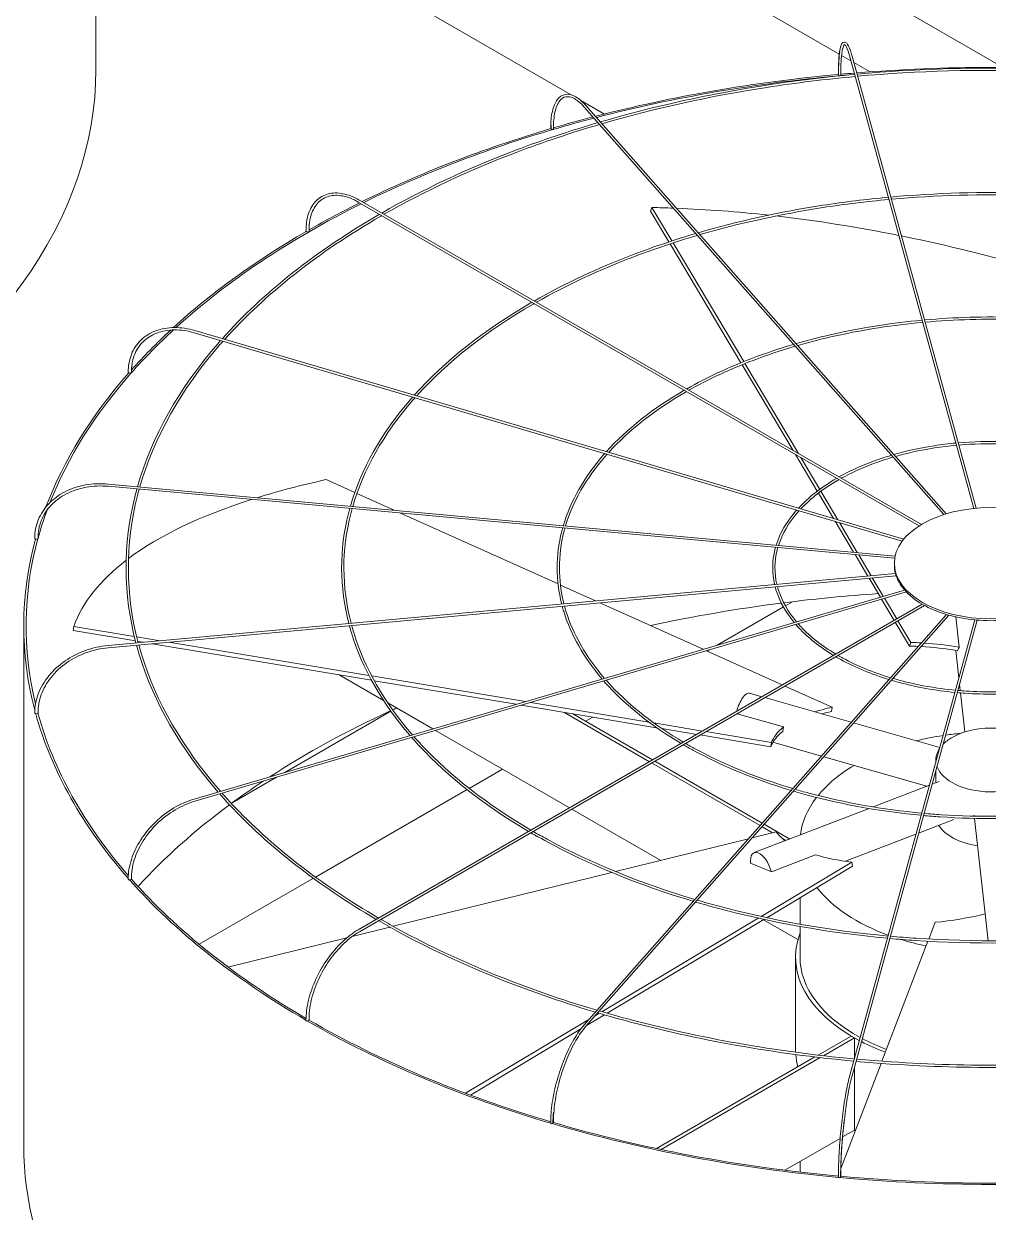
# Model space of a CAD drawing. Header units: millimetres. Extents: x -312439 to 477422, y -331570 to 212570.
# Drawn here: x 397729.6 to 397991.1, y 91738.1 to 92060.2 of the extents above; entities that cross this region are included whole.
import ezdxf

# ---------------------------------------------------------------- set-up
doc = ezdxf.new("R2010")
doc.units = ezdxf.units.MM

msp = doc.modelspace()

# ---------------------------------------------------------------- linework, layer by layer
at = {"color": 0, "linetype": 'Continuous', "lineweight": 0, "extrusion": (8.40036e-17, 0.816497, 0.57735)}
for p, q in [((397995.108, 92048.392), (397749.172, 92190.383)), ((397749.192, 92047.77), (397749.192, 92188.51)), ((397749.192, 92168.368), (397950.705, 92052.025)), ((397878.003, 92040.993), (397749.192, 92115.362)), ((397951.326, 92051.666), (397953.878, 92050.193)), ((397953.568, 92051.323), (397987.162, 91928.868)), ((397987.78, 91928.927), (397954.159, 92051.485)), ((397954.633, 92049.757), (397959.04, 92047.213)), ((397887.033, 92035.779), (397880.611, 92039.487)), ((397979.06, 91927.203), (397881.561, 92037.681)), ((397882.02, 92038.086), (397979.701, 91927.402)), ((397972.36, 91924.125), (397820.328, 92011.901)), ((397972.951, 91924.491), (397820.634, 92012.431)), ((397899.56, 92009.458), (397899.93, 92010.425)), ((397904.523, 92001.117), (397899.56, 92009.458)), ((397899.93, 92010.425), (397905.314, 92001.377)), ((397924.023, 91968.343), (397904.843, 92000.578)), ((397905.635, 92000.837), (397924.786, 91968.651)), ((397967.781, 91920.014), (397775.85, 91976.475)), ((397968.19, 91920.532), (397776.023, 91977.063)), ((397938.165, 91944.574), (397924.34, 91967.811)), ((397925.103, 91968.118), (397939.606, 91943.743)), ((397944.731, 91933.539), (397938.806, 91943.497)), ((397940.247, 91942.665), (397945.386, 91934.028)), ((397965.731, 91915.353), (397752.491, 91934.852)), ((397752.546, 91935.462), (397965.845, 91915.957)), ((397819.371, 91933.177), (397811.613, 91936.669)), ((397830.039, 91928.376), (397819.931, 91932.925)), ((397949.135, 91926.138), (397945.046, 91933.01)), ((397945.701, 91933.499), (397950.281, 91925.8)), ((397874.468, 91908.38), (397831.754, 91927.604)), ((397954.579, 91916.988), (397949.596, 91925.364)), ((397950.742, 91925.026), (397955.579, 91916.896)), ((397958.416, 91910.539), (397954.966, 91916.337)), ((397955.966, 91916.246), (397959.313, 91910.621)), ((397965.629, 91913.519), (397965.629, 91914.019)), ((397965.932, 91911.227), (397752.491, 91891.709)), ((397966.113, 91910.628), (397752.546, 91891.099)), ((397961.832, 91904.797), (397958.763, 91909.956)), ((397959.66, 91910.038), (397962.637, 91905.034)), ((397968.42, 91906.735), (397775.85, 91850.086)), ((397776.023, 91849.498), (397968.879, 91906.232)), ((397884.656, 91903.795), (397875.119, 91908.087)), ((397820.328, 91814.66), (397973.181, 91902.911)), ((397820.634, 91814.13), (397973.801, 91902.561)), ((397913.814, 91890.671), (397885.791, 91903.283)), ((397936.082, 91902.462), (397938.011, 91903.575)), ((397965.57, 91898.516), (397962.156, 91904.254)), ((397962.961, 91904.491), (397966.274, 91898.922)), ((397881.561, 91788.88), (397979.737, 91900.125)), ((397980.388, 91899.937), (397882.02, 91788.475)), ((397917.579, 91891.779), (397935.552, 91902.156)), ((397983.237, 91891.243), (397982.325, 91899.452)), ((397729.638, 91756.268), (397729.638, 91897.008)), ((397743.043, 91895.75), (397743.207, 91896.895)), ((397743.207, 91896.895), (397759.594, 91894.167)), ((397953.568, 91775.238), (397987.422, 91898.644)), ((397988.042, 91898.588), (397954.159, 91775.076)), ((397969.714, 91891.551), (397965.883, 91897.99)), ((397966.587, 91898.396), (397970.084, 91892.518)), ((397759.898, 91892.944), (397743.043, 91895.75)), ((397760.251, 91894.058), (397766.606, 91893)), ((397762.06, 91892.584), (397760.559, 91892.834)), ((397768.99, 91892.603), (397823.194, 91883.578)), ((397823.876, 91882.292), (397764.444, 91892.187)), ((397935.262, 91881.018), (397914.672, 91890.285)), ((397914.852, 91890.204), (397915.324, 91890.477)), ((397969.714, 91891.551), (397970.084, 91892.518)), ((397982.294, 91890.372), (397983.118, 91882.955)), ((397827.14, 91876.83), (397815.166, 91883.742)), ((397823.95, 91883.453), (397865.666, 91876.507)), ((397863.12, 91875.759), (397824.644, 91882.164)), ((397948.735, 91874.955), (397935.951, 91880.708)), ((397983.302, 91881.307), (397983.506, 91879.467)), ((397926.384, 91878.78), (397929.73, 91877.824)), ((397930.549, 91877.59), (397953.949, 91870.905)), ((397983.575, 91878.847), (397984.75, 91868.28)), ((397800.393, 91857.306), (397829.14, 91873.903)), ((397840.513, 91869.108), (397828.331, 91876.142)), ((397829.673, 91874.211), (397830.24, 91874.538)), ((397901.2, 91869.419), (397864.506, 91875.528)), ((397867.051, 91876.277), (397899.081, 91870.944)), ((397876.022, 91873.611), (397899.227, 91860.213)), ((397922.98, 91873.22), (397935.603, 91869.614)), ((397948.57, 91873.809), (397948.735, 91874.955)), ((397900.093, 91860.713), (397878.456, 91873.205)), ((397881.932, 91871.198), (397883.852, 91872.307)), ((397900.424, 91870.721), (397913.621, 91868.523)), ((397954.601, 91870.718), (397977.933, 91864.053)), ((397877.574, 91847.711), (397841.246, 91868.685)), ((397912.045, 91867.613), (397902.623, 91869.182)), ((397932.156, 91864.265), (397912.995, 91867.455)), ((397914.572, 91868.365), (397932.32, 91865.41)), ((397932.156, 91864.265), (397932.32, 91865.41)), ((397932.721, 91865.472), (397945.845, 91861.722)), ((397929.812, 91843.555), (397900.706, 91860.36)), ((397946.498, 91861.536), (397974.452, 91853.55)), ((397976.888, 91860.672), (397976.888, 91860.243)), ((397850.376, 91852.98), (397859.413, 91858.197)), ((397899.839, 91859.859), (397929.227, 91842.892)), ((397976.888, 91857.927), (397976.888, 91854.486)), ((397786.148, 91849.081), (397798.138, 91856.004)), ((397975.832, 91854.081), (397977.777, 91854.829)), ((397808.712, 91828.925), (397849.805, 91852.65)), ((397959.894, 91847.95), (397975.122, 91853.807)), ((397927.67, 91835.555), (397958.767, 91847.516)), ((397902.288, 91833.443), (397878.186, 91847.358)), ((397972.2, 91840.838), (397981.746, 91844.51)), ((397987.289, 91845.447), (397987.262, 91845.689)), ((397990.237, 91818.933), (397987.357, 91844.833)), ((397933.577, 91841.15), (397927.098, 91839.554)), ((397929.769, 91842.58), (397932.644, 91840.92)), ((397937.272, 91839.248), (397930.353, 91843.242)), ((397926.054, 91839.297), (397890.037, 91830.425)), ((397935.279, 91839.399), (397936.232, 91838.848)), ((397952.373, 91833.212), (397971.49, 91840.565)), ((397932.297, 91830.392), (397944.229, 91834.982)), ((397926.6, 91832.662), (397932.297, 91830.392)), ((397929.508, 91818.255), (397954.099, 91832.975)), ((397954.305, 91831.843), (397931.048, 91817.922)), ((397954.305, 91831.843), (397954.099, 91832.975)), ((397777.159, 91810.708), (397808.132, 91828.59)), ((397889.033, 91830.177), (397829.764, 91815.578)), ((397940.063, 91816.161), (397940.063, 91823.318)), ((397990.237, 91818.933), (397991.045, 91811.667)), ((397828.891, 91815.363), (397818.698, 91812.853)), ((397886.365, 91792.431), (397928.742, 91817.796)), ((397930.277, 91817.461), (397887.779, 91792.022)), ((397939.478, 91811.971), (397930.126, 91817.37)), ((397940.063, 91807.229), (397940.063, 91815.539)), ((397976.706, 91816.669), (397974.967, 91812.131)), ((397817.252, 91812.496), (397784.991, 91804.55)), ((397974.737, 91811.53), (397962.282, 91779.022)), ((397938.839, 91782.226), (397938.839, 91807.229)), ((397849.422, 91770.317), (397882.822, 91790.31)), ((397887.059, 91791.592), (397882.207, 91788.687)), ((397884.554, 91791.346), (397885.649, 91792.002)), ((397880.633, 91787.745), (397850.714, 91769.836)), ((397953.939, 91785.834), (397944.997, 91780.671)), ((397946.439, 91780.504), (397954.805, 91785.334)), ((397954.805, 91785.334), (397953.939, 91785.834)), ((397954.805, 91785.334), (397954.805, 91779.745)), ((397944.111, 91780.16), (397901.125, 91755.342)), ((397902.392, 91755.073), (397945.549, 91779.99)), ((397962.053, 91778.424), (397951.131, 91749.917)), ((397954.805, 91777.43), (397954.805, 91760.33)), ((397950.936, 91758.097), (397935.966, 91749.454)), ((397954.805, 91760.33), (397951.601, 91758.481)), ((397940.063, 91750.833), (397940.063, 91751.82)), ((397950.453, 91748.148), (397950.35, 91747.879))]:
    msp.add_line(p, q, dxfattribs=at)
at = {"color": 0, "linetype": 'Continuous', "lineweight": 0}
for centre, major_axis, ratio, start_param, end_param in [((397486.967, 92047.77), (262.225, 0), 0.5773503, 5.4977871, 6.2831853), ((397991.863, 91897.008), (-262.225, 0), 0.5773503, 4.5737285, 4.8518651), ((397991.863, 91897.008), (-262.225, 0), 0.5773503, 4.8709744, 5.1337903), ((397991.863, 91897.008), (-261.613, 0), 0.5773503, 4.8702538, 5.1336735), ((397950.758, 92046.515), (0.306, 0), 0.5773503, 3.1415927, 3.7072911), ((397950.806, 92046.34), (0.306, 0.001), 0.5647458, 3.2969897, 4.867786), ((397950.806, 92046.34), (0.306, 0.001), 0.5647458, 4.867786, 6.2831853), ((397991.863, 91897.008), (-261.613, 0), 0.5773503, 4.8601846, 4.8693633), ((397991.863, 91897.008), (-262.225, 0), 0.5773503, 4.8542575, 4.8684283), ((397991.863, 91897.008), (-261.613, 0), 0.5773503, 5.1364588, 5.1836819), ((397991.863, 91897.008), (-262.225, 0), 0.5773503, 5.1365691, 5.1818933), ((397991.863, 91897.008), (-262.225, 0), 0.5773503, 5.1849758, 5.420347), ((397991.863, 91897.008), (-261.613, 0), 0.5773503, 5.183912, 5.4201653), ((397872.777, 92031.886), (0.306, 0), 0.5773503, 3.1415927, 4.134446), ((397872.916, 92031.729), (0.306, 0.003), 0.5659728, 3.6079382, 5.1787345), ((397872.916, 92031.729), (0.306, 0.003), 0.5659728, 5.1787345, 6.2831853), ((397991.863, 91897.008), (-261.613, 0), 0.5773503, 5.4234857, 5.718128), ((397991.863, 91897.008), (-262.225, 0), 0.5773503, 5.4236595, 5.4949761), ((397992.234, 91855.291), (-236.033, 90.421), 0.5343599, 5.2814302, 5.3074736), ((397992.234, 91855.291), (-236.033, 90.421), 0.5343599, 5.1688261, 5.2776752), ((397992.234, 91855.291), (-236.033, 90.421), 0.5343599, 5.0198116, 5.1604272), ((397991.863, 91897.008), (-262.225, 0), 0.5773503, 5.4989549, 5.7196003), ((397806.442, 92004.061), (0.306, 0), 0.5773503, 3.1415927, 4.450555), ((397806.659, 92003.936), (0.306, 0.004), 0.5683066, 3.9193388, 5.4901351), ((397806.659, 92003.936), (0.306, 0.004), 0.5683066, 5.4901351, 6.2831853), ((397992.234, 91855.291), (-236.033, 90.421), 0.5343599, 4.8289255, 5.0170065), ((397991.863, 91897.008), (-261.613, 0), 0.5773503, 5.7230202, 5.8115447), ((397991.863, 91897.008), (-262.225, 0), 0.5773503, 5.7247725, 5.8068149), ((397991.863, 91897.008), (-262.225, 0), 0.5773503, 5.8129334, 6.0685314), ((397991.863, 91897.008), (-261.613, 0), 0.5773503, 5.8119417, 6.0598961), ((397758.247, 91965.762), (0.306, 0), 0.5773503, 3.1415927, 4.7647143), ((397758.52, 91965.682), (0.306, 0.005), 0.5715189, 4.2314546, 5.8022509), ((397758.52, 91965.682), (0.306, 0.005), 0.5715189, 5.8022509, 6.2831853), ((397992.028, 91855.47), (-250.189, 35.961), 0.3284711, 5.5638228, 5.6785471), ((397992.028, 91855.47), (-250.189, 35.961), 0.3284711, 5.6885713, 5.965771), ((397991.863, 91897.008), (-261.613, 0), 0.5773503, 6.0736106, 6.1250005), ((397991.863, 91897.008), (-262.225, 0), 0.5773503, 6.126925, 6.4343205), ((397991.863, 91897.008), (-261.613, 0), 0.5773503, 6.1262297, 6.4235661), ((397732.91, 91920.74), (0.306, 0), 0.5773503, 3.1415927, 5.0788735), ((397733.212, 91920.712), (0.306, 0.006), 0.5752952, 4.5444916, 6.1152879), ((397733.212, 91920.712), (0.306, 0.006), 0.5752952, 6.1152879, 6.2831853), ((397992.028, 91855.47), (-250.189, 35.961), 0.3284711, 5.9728515, 6.2156373), ((397991.755, 91913.519), (-26.126, 0), 0.5773503, 0, 0.1535113), ((397991.755, 91913.519), (-26.126, 0), 0.5773503, 0.160648, 0.4676706), ((397991.863, 91755.768), (-261.613, 0), 0.5773503, 4.8296672, 4.9289778), ((397991.755, 91913.519), (-26.126, 0), 0.5773503, 0.4748072, 0.7818298), ((397991.863, 91755.768), (-261.613, 0), 0.5773503, 4.9315023, 5.0730373), ((397991.755, 91913.519), (-26.126, 0), 0.5773503, 0.7889665, 1.0959891), ((397991.755, 91913.519), (-26.126, 0), 0.5773503, 1.1031258, 1.4101484), ((397991.755, 91913.519), (-26.126, 0), 0.5773503, 1.417285, 1.7243076), ((397991.863, 91854.325), (-56.639, 21.698), 0.5343599, 5.2632147, 5.3074736), ((397992.234, 91855.291), (56.639, -21.698), 0.5343599, 2.113134, 2.1658809), ((397991.863, 91854.325), (-56.639, 21.698), 0.5343599, 5.0728277, 5.2488944), ((397992.234, 91855.291), (56.639, -21.698), 0.5343599, 1.92896, 2.0989228), ((397924.865, 91873.465), (1.518, 5.315), 0.3621096, 0, 1.5955332), ((397732.91, 91873.401), (0.306, 0), 0.5773503, 3.1415927, 5.3930328), ((397991.863, 91897.008), (-262.225, 0), 0.5773503, 0.15775, 0.4689102), ((397733.212, 91873.428), (0.306, 0.006), 0.5792658, 4.8585762, 6.2831853), ((397991.863, 91897.008), (-261.613, 0), 0.5773503, 0.1573017, 0.4645126), ((397991.863, 91755.768), (-261.613, 0), 0.5773503, 5.3840325, 5.5566031), ((397991.863, 91755.768), (-261.613, 0), 0.5773503, 5.3759613, 5.381266), ((397992.028, 91855.47), (-60.036, 8.629), 0.3284711, 5.5638228, 5.6832782), ((397991.863, 91854.325), (-60.036, 8.629), 0.3284711, 5.5638228, 5.6281345), ((397991.863, 91854.325), (-60.036, 8.629), 0.3284711, 5.9809914, 6.2156373), ((397992.028, 91855.47), (-60.036, 8.629), 0.3284711, 5.9787164, 6.2156373), ((397991.863, 91838.36), (-51.8, 0), 0.5773503, 4.9668384, 5.1151413), ((397991.863, 91860.672), (-14.976, 0), 0.5773503, 5.4977871, 5.7722245), ((397991.863, 91838.36), (-51.8, 0), 0.5773503, 4.8725497, 4.9536635), ((397991.863, 91860.672), (-14.976, 0), 0.5773503, 3.6916997, 5.4977871), ((397991.863, 91860.672), (-14.976, 0), 0.5773503, 5.9253681, 6.3268432), ((397991.863, 91838.36), (-51.8, 0), 0.5773503, 5.5125312, 5.8454489), ((397991.863, 91860.672), (-14.976, 0), 0.5773503, 0.1968015, 2.9056449), ((397991.863, 91755.768), (-261.613, 0), 0.5773503, 5.5668053, 5.6187776), ((397991.863, 91755.768), (-261.613, 0), 0.5773503, 5.6218563, 5.7966666), ((397991.863, 91838.36), (-51.8, 0), 0.5773503, 5.864801, 6.2160224), ((397991.658, 91855.456), (-59.674, -10.853), 0.3443205, 0.1772511, 0.3142745), ((397991.863, 91845.765), (-14.976, 0), 0.5773503, 0.3310244, 1.3226651), ((397929.654, 91830.396), (-1.984, 5.159), 0.4527097, 4.5393785, 7.2340672), ((397991.658, 91855.456), (-59.674, -10.853), 0.3443205, 0.5921448, 0.8290657), ((397758.247, 91828.378), (0.306, 0), 0.5773503, 3.1415927, 5.7071921), ((397991.863, 91897.008), (-262.225, 0), 0.5773503, 0.4717795, 0.7837457), ((397758.52, 91828.458), (0.306, 0.005), 0.5830421, 5.1737369, 6.2831853), ((397991.863, 91897.008), (-261.613, 0), 0.5773503, 0.4715588, 0.781436), ((397991.863, 91838.36), (-51.8, 0), 0.5773503, 0.4237953, 1.0021877), ((397991.493, 91855.264), (-56.425, -22.248), 0.5660586, 1.0925617, 1.3294826), ((397991.863, 91807.229), (-53.025, 0), 0.5773503, 6.0678252, 7.1147249), ((397991.863, 91838.36), (-51.8, 0), 0.5773503, 1.0153625, 1.0203014), ((397991.863, 91838.36), (-51.8, 0), 0.5773503, 1.0757224, 1.2236785), ((397991.863, 91807.229), (51.8, 0), 0.5773503, 3.1415927, 3.9574848), ((397806.442, 91790.08), (0.306, 0), 0.5773503, 3.1415927, 6.0213513), ((397991.863, 91897.008), (-262.225, 0), 0.5773503, 0.7858257, 1.0981183), ((397806.659, 91790.205), (0.306, 0.004), 0.5862544, 5.4898935, 6.2831853), ((397991.863, 91897.008), (-261.613, 0), 0.5773503, 0.7858227, 1.096892), ((397991.863, 91807.229), (-53.025, 0), 0.5773503, 0.8456372, 1.0001122), ((397991.863, 91807.229), (51.8, 0), 0.5773503, 3.9720631, 4.1329788), ((397991.863, 91782.226), (53.025, 0), 0.5773503, 3.1415927, 3.1671433), ((397991.863, 91782.226), (53.025, 0), 0.5773503, 3.1875095, 3.2970925), ((397872.777, 91762.254), (-0.306, 0), 0.5773503, 0, 3.1415927), ((397991.863, 91897.008), (-262.225, 0), 0.5773503, 1.0998851, 1.4125333), ((397872.916, 91762.412), (-0.306, -0.003), 0.5885883, 2.6652649, 3.1415927), ((397991.863, 91897.008), (-261.613, 0), 0.5773503, 1.1000981, 1.4118355), ((397991.863, 91782.226), (53.025, 0), 0.5773503, 3.9385413, 3.9453811), ((397991.863, 91756.268), (262.225, 0), 0.5773503, 3.1415927, 5.4977871), ((397991.863, 91750.833), (51.8, 0), 0.5773503, 3.1415927, 3.2048035), ((397950.758, 91747.626), (-0.306, 0), 0.5773503, 0, 3.1415927), ((397950.806, 91747.8), (-0.306, -0.001), 0.5898153, 2.9827557, 3.1415927), ((397991.863, 91897.008), (-261.613, 0), 0.5773503, 1.41439, 1.726367), ((397991.863, 91897.008), (-262.225, 0), 0.5773503, 1.4139544, 1.727034)]:
    msp.add_ellipse(centre, major_axis=major_axis, ratio=ratio, start_param=start_param, end_param=end_param, dxfattribs=at)
msp.add_ellipse((397991.755, 91914.019), major_axis=(26.126, 0), ratio=0.5773503, dxfattribs=at)
for points, knots in [([(397950.452, 92046.515), (397950.452, 92048.219), (397950.503, 92049.735), (397950.706, 92052.254), (397950.856, 92053.253), (397951.257, 92054.675), (397951.483, 92055.19), (397952.268, 92055.306), (397952.516, 92055.158), (397953.068, 92054.573), (397953.375, 92053.918), (397953.855, 92052.537), (397954.007, 92052.039), (397954.159, 92051.485)], [4.712389, 4.712389, 4.712389, 4.712389, 5.0265482, 5.0265482, 5.3407075, 5.3407075, 5.6548668, 5.6548668, 5.8236028, 5.8236028, 6.1377621, 6.1377621, 6.2831853, 6.2831853, 6.2831853, 6.2831853]), ([(397953.568, 92051.323), (397953.25, 92052.483), (397952.931, 92053.375), (397952.375, 92054.455), (397952.126, 92054.605), (397952.099, 92054.605), (397951.894, 92054.457), (397951.542, 92053.292), (397951.398, 92052.442), (397951.187, 92050.198), (397951.125, 92048.768), (397951.112, 92046.88), (397951.111, 92046.613), (397951.112, 92046.341)], [0, 0, 0, 0, 0.3152669, 0.3152669, 0.6094726, 0.6094726, 0.9267406, 0.9267406, 1.2208373, 1.2208373, 1.5356304, 1.5356304, 1.5863402, 1.5863402, 1.5863402, 1.5863402]), ([(397950.834, 92052.651), (397950.825, 92052.59), (397950.816, 92052.528), (397950.664, 92051.441), (397950.569, 92050.138), (397950.506, 92047.901), (397950.497, 92047.14), (397950.5, 92046.34)], [1.10131175, 1.10131175, 1.10131175, 1.10131175, 1.12076762, 1.12076762, 1.43803566, 1.43803566, 1.5863026, 1.5863026, 1.5863026, 1.5863026]), ([(398028.012, 92046.605), (398020.518, 92047.283), (398012.966, 92047.75), (397988.738, 92048.566), (397971.98, 92048.096), (397955.498, 92046.605)], [5.342386, 5.342386, 5.342386, 5.342386, 5.43953692, 5.43953692, 5.65318828, 5.65318828, 5.65318828, 5.65318828]), ([(398027.848, 92046.005), (398020.33, 92046.683), (398012.754, 92047.148), (397988.635, 92047.948), (397972.013, 92047.479), (397955.663, 92046.005)], [5.34285963, 5.34285963, 5.34285963, 5.34285963, 5.44045758, 5.44045758, 5.65271466, 5.65271466, 5.65271466, 5.65271466]), ([(397954.878, 92046.548), (397946.872, 92045.811), (397938.931, 92044.834), (397915.504, 92041.208), (397900.342, 92037.861), (397885.935, 92033.649)], [5.65586592, 5.65586592, 5.65586592, 5.65586592, 5.75969853, 5.75969853, 5.96646224, 5.96646224, 5.96646224, 5.96646224]), ([(397955.043, 92045.948), (397946.966, 92045.207), (397938.956, 92044.221), (397915.635, 92040.603), (397900.639, 92037.295), (397886.383, 92033.142)], [5.65539644, 5.65539644, 5.65539644, 5.65539644, 5.76029586, 5.76029586, 5.96514032, 5.96514032, 5.96514032, 5.96514032]), ([(397872.471, 92031.886), (397872.471, 92033.602), (397872.621, 92035.151), (397873.218, 92037.776), (397873.662, 92038.854), (397874.843, 92040.439), (397875.592, 92040.945), (397877.232, 92041.23), (397878.092, 92041.057), (397879.905, 92040.136), (397880.87, 92039.35), (397881.894, 92038.228), (397881.957, 92038.157), (397882.02, 92038.086)], [4.712389, 4.712389, 4.712389, 4.712389, 5.0265482, 5.0265482, 5.3407075, 5.3407075, 5.6548668, 5.6548668, 5.9484515, 5.9484515, 6.2626108, 6.2626108, 6.2831853, 6.2831853, 6.2831853, 6.2831853]), ([(397881.561, 92037.681), (397880.646, 92038.717), (397879.738, 92039.482), (397878.055, 92040.404), (397877.289, 92040.561), (397875.948, 92040.326), (397875.351, 92039.932), (397874.324, 92038.533), (397873.907, 92037.528), (397873.355, 92035.025), (397873.215, 92033.534), (397873.221, 92031.828), (397873.222, 92031.78), (397873.222, 92031.731)], [0, 0, 0, 0, 0.3146448, 0.3146448, 0.6289116, 0.6289116, 0.9461796, 0.9461796, 1.2634477, 1.2634477, 1.5772832, 1.5772832, 1.5863402, 1.5863402, 1.5863402, 1.5863402]), ([(397885.287, 92033.459), (397877.613, 92031.198), (397870.155, 92028.693), (397849.923, 92021.005), (397837.746, 92015.297), (397826.669, 92008.947)], [5.96956861, 5.96956861, 5.96956861, 5.96956861, 6.07987049, 6.07987049, 6.27966483, 6.27966483, 6.27966483, 6.27966483]), ([(397885.734, 92032.952), (397877.961, 92030.67), (397870.409, 92028.136), (397850.259, 92020.475), (397838.233, 92014.847), (397827.283, 92008.592)], [5.96825255, 5.96825255, 5.96825255, 5.96825255, 6.08012371, 6.08012371, 6.27780239, 6.27780239, 6.27780239, 6.27780239]), ([(397872.619, 92032.741), (397872.613, 92032.537), (397872.61, 92032.33), (397872.608, 92031.99), (397872.609, 92031.86), (397872.61, 92031.728)], [7.805980691, 7.805980691, 7.805980691, 7.805980691, 7.845140151, 7.845140151, 7.869416781, 7.869416781, 7.869416781, 7.869416781]), ([(397806.136, 92004.061), (397806.136, 92005.786), (397806.372, 92007.381), (397807.306, 92010.16), (397808.004, 92011.344), (397809.803, 92013.164), (397810.901, 92013.8), (397813.369, 92014.452), (397814.736, 92014.469), (397817.601, 92013.9), (397819.1, 92013.312), (397820.607, 92012.446), (397820.621, 92012.439), (397820.634, 92012.431)], [0, 0, 0, 0, 0.3141593, 0.3141593, 0.6283185, 0.6283185, 0.9411039, 0.9411039, 1.2538555, 1.2538555, 1.5680148, 1.5680148, 1.5707963, 1.5707963, 1.5707963, 1.5707963]), ([(397820.328, 92011.901), (397818.89, 92012.731), (397817.458, 92013.291), (397814.759, 92013.826), (397813.492, 92013.802), (397811.241, 92013.188), (397810.254, 92012.601), (397808.631, 92010.907), (397807.996, 92009.798), (397807.151, 92007.151), (397806.943, 92005.613), (397806.965, 92003.94)], [4.712389, 4.712389, 4.712389, 4.712389, 5.029657, 5.029657, 5.3469251, 5.3469251, 5.6641931, 5.6641931, 5.9814611, 5.9814611, 6.2987292, 6.2987292, 6.2987292, 6.2987292]), ([(397964.021, 92013.22), (397958.036, 92012.668), (397952.1, 92011.937), (397934.584, 92009.228), (397923.245, 92006.728), (397912.468, 92003.584)], [5.65618024, 5.65618024, 5.65618024, 5.65618024, 5.75959703, 5.75959703, 5.96555925, 5.96555925, 5.96555925, 5.96555925]), ([(397964.186, 92012.62), (397958.13, 92012.064), (397952.125, 92011.324), (397934.715, 92008.622), (397923.542, 92006.163), (397912.916, 92003.077)], [5.6555551, 5.6555551, 5.6555551, 5.6555551, 5.760393, 5.760393, 5.9637948, 5.9637948, 5.9637948, 5.9637948]), ([(398018.87, 92013.277), (398013.286, 92013.78), (398007.66, 92014.127), (397989.543, 92014.739), (397976.989, 92014.389), (397964.641, 92013.277)], [5.34296141, 5.34296141, 5.34296141, 5.34296141, 5.43938168, 5.43938168, 5.65261288, 5.65261288, 5.65261288, 5.65261288]), ([(398018.705, 92012.677), (398013.098, 92013.18), (398007.448, 92013.526), (397989.44, 92014.121), (397977.022, 92013.773), (397964.805, 92012.677)], [5.34359392, 5.34359392, 5.34359392, 5.34359392, 5.44060854, 5.44060854, 5.65198037, 5.65198037, 5.65198037, 5.65198037]), ([(397911.819, 92003.394), (397906.069, 92001.7), (397900.48, 91999.822), (397885.359, 91994.077), (397876.269, 91989.822), (397867.992, 91985.089)], [5.96969757, 5.96969757, 5.96969757, 5.96969757, 6.07982614, 6.07982614, 6.27841616, 6.27841616, 6.27841616, 6.27841616]), ([(397912.267, 92002.887), (397906.416, 92001.171), (397900.733, 91999.265), (397885.695, 91993.547), (397876.755, 91989.371), (397868.607, 91984.734)], [5.96794353, 5.96794353, 5.96794353, 5.96794353, 6.08016355, 6.08016355, 6.27592849, 6.27592849, 6.27592849, 6.27592849]), ([(397973.161, 91979.903), (397969.198, 91979.536), (397965.267, 91979.052), (397953.661, 91977.258), (397946.143, 91975.605), (397938.993, 91973.529)], [5.65683386, 5.65683386, 5.65683386, 5.65683386, 5.75939254, 5.75939254, 5.96383461, 5.96383461, 5.96383461, 5.96383461]), ([(398009.73, 91979.96), (398006.056, 91980.288), (398002.356, 91980.516), (397990.346, 91980.924), (397981.996, 91980.695), (397973.781, 91979.96)], [5.34408303, 5.34408303, 5.34408303, 5.34408303, 5.43906993, 5.43906993, 5.65149126, 5.65149126, 5.65149126, 5.65149126]), ([(398009.565, 91979.36), (398005.868, 91979.688), (398002.144, 91979.914), (397990.243, 91980.306), (397982.029, 91980.078), (397973.945, 91979.36)], [5.34503474, 5.34503474, 5.34503474, 5.34503474, 5.44090812, 5.44090812, 5.65053954, 5.65053954, 5.65053954, 5.65053954]), ([(397757.941, 91965.762), (397757.941, 91967.495), (397758.24, 91969.145), (397759.416, 91972.115), (397760.292, 91973.433), (397762.533, 91975.6), (397763.897, 91976.448), (397766.968, 91977.589), (397768.675, 91977.883), (397772.263, 91977.896), (397774.145, 91977.615), (397776.023, 91977.063)], [4.712389, 4.712389, 4.712389, 4.712389, 5.0265482, 5.0265482, 5.3407075, 5.3407075, 5.6548668, 5.6548668, 5.969026, 5.969026, 6.2831853, 6.2831853, 6.2831853, 6.2831853]), ([(397775.85, 91976.475), (397774.034, 91977.009), (397772.222, 91977.276), (397768.787, 91977.253), (397767.166, 91976.963), (397764.273, 91975.863), (397763.003, 91975.053), (397760.928, 91972.995), (397760.124, 91971.746), (397759.059, 91968.923), (397758.798, 91967.349), (397758.826, 91965.687)], [0, 0, 0, 0, 0.317268, 0.317268, 0.6345361, 0.6345361, 0.9518041, 0.9518041, 1.2690722, 1.2690722, 1.5863402, 1.5863402, 1.5863402, 1.5863402]), ([(397973.326, 91979.303), (397969.292, 91978.932), (397965.293, 91978.439), (397953.792, 91976.653), (397946.44, 91975.04), (397939.441, 91973.021)], [5.65589869, 5.65589869, 5.65589869, 5.65589869, 5.76058509, 5.76058509, 5.96118261, 5.96118261, 5.96118261, 5.96118261]), ([(397782.991, 91974.375), (397782.766, 91974.119), (397782.542, 91973.864), (397771.702, 91961.395), (397764.304, 91948.24), (397760.469, 91934.738)], [0.31387846, 0.31387846, 0.31387846, 0.31387846, 0.32022171, 0.32022171, 0.6228537, 0.6228537, 0.6228537, 0.6228537]), ([(397783.64, 91974.184), (397783.367, 91973.876), (397783.097, 91973.568), (397772.265, 91961.122), (397764.911, 91948.066), (397761.089, 91934.681)], [0.31209175, 0.31209175, 0.31209175, 0.31209175, 0.31977769, 0.31977769, 0.62202139, 0.62202139, 0.62202139, 0.62202139]), ([(397938.344, 91973.339), (397934.519, 91972.211), (397930.801, 91970.961), (397920.791, 91967.159), (397914.784, 91964.354), (397909.306, 91961.236)], [5.97003164, 5.97003164, 5.97003164, 5.97003164, 6.07973571, 6.07973571, 6.27604568, 6.27604568, 6.27604568, 6.27604568]), ([(397938.791, 91972.832), (397934.867, 91971.682), (397931.055, 91970.404), (397921.127, 91966.629), (397915.271, 91963.903), (397909.921, 91960.881)], [5.96740299, 5.96740299, 5.96740299, 5.96740299, 6.08024114, 6.08024114, 6.27230164, 6.27230164, 6.27230164, 6.27230164]), ([(397835.057, 91959.058), (397834.88, 91958.858), (397834.705, 91958.658), (397826.611, 91949.346), (397821.075, 91939.535), (397818.179, 91929.46)], [0.31368489, 0.31368489, 0.31368489, 0.31368489, 0.32029533, 0.32029533, 0.62093354, 0.62093354, 0.62093354, 0.62093354]), ([(397835.706, 91958.867), (397835.482, 91958.615), (397835.26, 91958.363), (397827.174, 91949.074), (397821.683, 91939.361), (397818.8, 91929.404)], [0.31130083, 0.31130083, 0.31130083, 0.31130083, 0.31970361, 0.31970361, 0.61980435, 0.61980435, 0.61980435, 0.61980435]), ([(397982.301, 91946.586), (397980.36, 91946.405), (397978.436, 91946.167), (397972.738, 91945.288), (397969.041, 91944.482), (397965.519, 91943.472)], [5.65878241, 5.65878241, 5.65878241, 5.65878241, 5.75876753, 5.75876753, 5.95869527, 5.95869527, 5.95869527, 5.95869527]), ([(397982.465, 91945.987), (397980.455, 91945.8), (397978.461, 91945.554), (397972.869, 91944.683), (397969.338, 91943.917), (397965.968, 91942.963)], [5.65692719, 5.65692719, 5.65692719, 5.65692719, 5.76114351, 5.76114351, 5.95335964, 5.95335964, 5.95335964, 5.95335964]), ([(398000.59, 91946.643), (397998.827, 91946.797), (397997.052, 91946.905), (397991.15, 91947.108), (397987.003, 91947), (397982.921, 91946.643)], [5.34742678, 5.34742678, 5.34742678, 5.34742678, 5.43812478, 5.43812478, 5.64814751, 5.64814751, 5.64814751, 5.64814751]), ([(398000.425, 91946.042), (397998.639, 91946.196), (397996.84, 91946.303), (397991.048, 91946.49), (397987.036, 91946.383), (397983.085, 91946.042)], [5.34934775, 5.34934775, 5.34934775, 5.34934775, 5.44178794, 5.44178794, 5.64622654, 5.64622654, 5.64622654, 5.64622654]), ([(397887.114, 91943.744), (397886.99, 91943.603), (397886.866, 91943.461), (397881.517, 91937.306), (397877.843, 91930.833), (397875.888, 91924.183)], [0.31344956, 0.31344956, 0.31344956, 0.31344956, 0.32044212, 0.32044212, 0.61727915, 0.61727915, 0.61727915, 0.61727915]), ([(397887.764, 91943.553), (397887.591, 91943.36), (397887.42, 91943.166), (397882.081, 91937.034), (397878.451, 91930.66), (397876.51, 91924.127)], [0.30986952, 0.30986952, 0.30986952, 0.30986952, 0.31955549, 0.31955549, 0.6155298, 0.6155298, 0.6155298, 0.6155298]), ([(397964.869, 91943.283), (397962.97, 91942.722), (397961.124, 91942.101), (397956.224, 91940.241), (397953.3, 91938.886), (397950.622, 91937.383)], [5.97102709, 5.97102709, 5.97102709, 5.97102709, 6.0794509, 6.0794509, 6.26898955, 6.26898955, 6.26898955, 6.26898955]), ([(397965.316, 91942.776), (397963.318, 91942.193), (397961.378, 91941.544), (397956.56, 91939.711), (397953.788, 91938.435), (397951.24, 91937.026)], [5.96578422, 5.96578422, 5.96578422, 5.96578422, 6.08045705, 6.08045705, 6.26142742, 6.26142742, 6.26142742, 6.26142742]), ([(397732.603, 91920.74), (397732.603, 91922.476), (397732.936, 91924.184), (397734.235, 91927.37), (397735.201, 91928.848), (397737.665, 91931.427), (397739.164, 91932.528), (397742.544, 91934.249), (397744.425, 91934.868), (397748.387, 91935.57), (397750.467, 91935.652), (397752.546, 91935.462)], [4.712389, 4.712389, 4.712389, 4.712389, 5.0265482, 5.0265482, 5.3407075, 5.3407075, 5.6548668, 5.6548668, 5.969026, 5.969026, 6.2831853, 6.2831853, 6.2831853, 6.2831853]), ([(397752.491, 91934.852), (397750.475, 91935.037), (397748.461, 91934.954), (397744.637, 91934.266), (397742.828, 91933.66), (397739.597, 91931.989), (397738.175, 91930.925), (397735.856, 91928.446), (397734.96, 91927.032), (397733.775, 91923.994), (397733.487, 91922.37), (397733.518, 91920.718)], [6.2831853, 6.2831853, 6.2831853, 6.2831853, 6.6004533, 6.6004533, 6.9177214, 6.9177214, 7.2349894, 7.2349894, 7.5522575, 7.5522575, 7.8695255, 7.8695255, 7.8695255, 7.8695255]), ([(397760.301, 91934.138), (397760.141, 91933.561), (397759.988, 91932.982), (397756.49, 91919.163), (397756.557, 91905.629), (397760.039, 91892.399)], [0.6273321, 0.6273321, 0.6273321, 0.6273321, 0.64026634, 0.64026634, 0.9362265, 0.9362265, 0.9362265, 0.9362265]), ([(397760.92, 91934.081), (397760.758, 91933.496), (397760.603, 91932.911), (397757.1, 91919.125), (397757.169, 91905.644), (397760.658, 91892.456)], [0.62653255, 0.62653255, 0.62653255, 0.62653255, 0.63973087, 0.63973087, 0.93697289, 0.93697289, 0.93697289, 0.93697289]), ([(397818.01, 91928.861), (397817.885, 91928.409), (397817.765, 91927.957), (397815.153, 91917.633), (397815.185, 91907.543), (397817.744, 91897.676)], [0.62689443, 0.62689443, 0.62689443, 0.62689443, 0.64035432, 0.64035432, 0.93404611, 0.93404611, 0.93404611, 0.93404611]), ([(397818.63, 91928.804), (397818.502, 91928.345), (397818.38, 91927.886), (397815.763, 91917.595), (397815.797, 91907.558), (397818.362, 91897.732)], [0.62582334, 0.62582334, 0.62582334, 0.62582334, 0.63964072, 0.63964072, 0.93502054, 0.93502054, 0.93502054, 0.93502054]), ([(397939.172, 91928.43), (397939.099, 91928.347), (397939.026, 91928.265), (397936.423, 91925.265), (397934.612, 91922.131), (397933.601, 91918.906)], [0.31275087, 0.31275087, 0.31275087, 0.31275087, 0.32087906, 0.32087906, 0.60646372, 0.60646372, 0.60646372, 0.60646372]), ([(397939.822, 91928.239), (397939.701, 91928.104), (397939.581, 91927.969), (397936.988, 91924.994), (397935.221, 91921.959), (397934.226, 91918.849)], [0.30556743, 0.30556743, 0.30556743, 0.30556743, 0.31911145, 0.31911145, 0.60263629, 0.60263629, 0.60263629, 0.60263629]), ([(397875.717, 91923.584), (397875.627, 91923.262), (397875.542, 91922.94), (397873.816, 91916.111), (397873.814, 91909.46), (397875.453, 91902.953)], [0.62618978, 0.62618978, 0.62618978, 0.62618978, 0.64052907, 0.64052907, 0.92987427, 0.92987427, 0.92987427, 0.92987427]), ([(397876.337, 91923.527), (397876.244, 91923.198), (397876.156, 91922.869), (397874.426, 91916.073), (397874.426, 91909.475), (397876.071, 91903.01)], [0.62457061, 0.62457061, 0.62457061, 0.62457061, 0.6394598, 0.6394598, 0.93127617, 0.93127617, 0.93127617, 0.93127617]), ([(397933.423, 91918.307), (397933.369, 91918.115), (397933.318, 91917.923), (397932.478, 91914.589), (397932.444, 91911.378), (397933.169, 91908.231)], [0.62410482, 0.62410482, 0.62410482, 0.62410482, 0.64104385, 0.64104385, 0.91753144, 0.91753144, 0.91753144, 0.91753144]), ([(397934.044, 91918.25), (397933.987, 91918.051), (397933.932, 91917.851), (397933.089, 91914.551), (397933.056, 91911.392), (397933.785, 91908.287)], [0.62079185, 0.62079185, 0.62079185, 0.62079185, 0.63891194, 0.63891194, 0.91997787, 0.91997787, 0.91997787, 0.91997787]), ([(397933.317, 91907.629), (397933.386, 91907.365), (397933.46, 91907.101), (397934.475, 91903.75), (397936.143, 91900.742), (397938.476, 91897.926)], [0.93516687, 0.93516687, 0.93516687, 0.93516687, 0.95843835, 0.95843835, 1.2316048, 1.2316048, 1.2316048, 1.2316048]), ([(397933.935, 91907.686), (397934.004, 91907.428), (397934.078, 91907.17), (397935.095, 91903.874), (397936.766, 91900.904), (397939.117, 91898.115)], [0.93813971, 0.93813971, 0.93813971, 0.93813971, 0.96156851, 0.96156851, 1.23828559, 1.23828559, 1.23828559, 1.23828559]), ([(397875.61, 91902.352), (397875.732, 91901.894), (397875.863, 91901.435), (397877.941, 91894.604), (397881.46, 91888.399), (397886.41, 91882.61)], [0.93878416, 0.93878416, 0.93878416, 0.93878416, 0.9592157, 0.9592157, 1.24402203, 1.24402203, 1.24402203, 1.24402203]), ([(397876.229, 91902.409), (397876.351, 91901.956), (397876.482, 91901.504), (397878.561, 91894.73), (397882.084, 91888.562), (397887.055, 91882.8)], [0.94031776, 0.94031776, 0.94031776, 0.94031776, 0.96078603, 0.96078603, 1.24747633, 1.24747633, 1.24747633, 1.24747633]), ([(397817.903, 91897.075), (397818.079, 91896.422), (397818.267, 91895.77), (397821.407, 91885.459), (397826.778, 91876.056), (397834.35, 91867.295)], [0.94000678, 0.94000678, 0.94000678, 0.94000678, 0.95947637, 0.95947637, 1.24820492, 1.24820492, 1.24820492, 1.24820492]), ([(397818.522, 91897.132), (397818.698, 91896.485), (397818.885, 91895.838), (397822.027, 91885.585), (397827.403, 91876.22), (397834.996, 91867.485)], [0.94103976, 0.94103976, 0.94103976, 0.94103976, 0.9605244, 0.9605244, 1.25053309, 1.25053309, 1.25053309, 1.25053309]), ([(397938.909, 91897.415), (397939.155, 91897.13), (397939.408, 91896.847), (397942.214, 91893.815), (397945.409, 91891.272), (397949.134, 91889.027)], [1.24820371, 1.24820371, 1.24820371, 1.24820371, 1.27608724, 1.27608724, 1.54927756, 1.54927756, 1.54927756, 1.54927756]), ([(397939.555, 91897.606), (397939.808, 91897.318), (397940.068, 91897.033), (397942.866, 91894.066), (397946.04, 91891.576), (397949.741, 91889.377)], [1.2552022, 1.2552022, 1.2552022, 1.2552022, 1.28394226, 1.28394226, 1.55644282, 1.55644282, 1.55644282, 1.55644282]), ([(397732.603, 91873.401), (397732.603, 91875.137), (397732.936, 91876.901), (397734.23, 91880.311), (397735.191, 91881.957), (397737.643, 91884.972), (397739.135, 91886.341), (397742.502, 91888.671), (397744.378, 91889.633), (397748.333, 91891.057), (397750.411, 91891.519), (397752.491, 91891.709)], [4.712389, 4.712389, 4.712389, 4.712389, 5.0265482, 5.0265482, 5.3407075, 5.3407075, 5.6548668, 5.6548668, 5.969026, 5.969026, 6.2831853, 6.2831853, 6.2831853, 6.2831853]), ([(397752.546, 91891.099), (397750.531, 91890.915), (397748.515, 91890.464), (397744.684, 91889.074), (397742.87, 91888.135), (397739.626, 91885.864), (397738.197, 91884.533), (397735.866, 91881.615), (397734.964, 91880.029), (397733.775, 91876.761), (397733.487, 91875.08), (397733.518, 91873.434)], [0, 0, 0, 0, 0.317268, 0.317268, 0.6345361, 0.6345361, 0.9518041, 0.9518041, 1.2690722, 1.2690722, 1.5863402, 1.5863402, 1.5863402, 1.5863402]), ([(397760.2, 91891.799), (397760.429, 91890.955), (397760.671, 91890.111), (397764.874, 91876.323), (397772.101, 91863.719), (397782.299, 91851.983)], [0.94070481, 0.94070481, 0.94070481, 0.94070481, 0.95960699, 0.95960699, 1.25038008, 1.25038008, 1.25038008, 1.25038008]), ([(397760.819, 91891.856), (397761.047, 91891.017), (397761.29, 91890.18), (397765.495, 91876.449), (397772.726, 91863.882), (397782.945, 91852.173)], [0.94148414, 0.94148414, 0.94148414, 0.94148414, 0.96039344, 0.96039344, 1.25213605, 1.25213605, 1.25213605, 1.25213605]), ([(397982.737, 91890.298), (397982.842, 91890.572), (397982.982, 91890.85), (397983.182, 91891.162), (397983.209, 91891.202), (397983.237, 91891.243)], [0, 0, 0, 0, 1.7008868, 1.7008868, 1.9577529, 1.9577529, 1.9577529, 1.9577529]), ([(397949.738, 91888.668), (397950.187, 91888.405), (397950.644, 91888.147), (397955.007, 91885.753), (397959.412, 91883.925), (397964.159, 91882.474)], [1.5639266, 1.5639266, 1.5639266, 1.5639266, 1.59638594, 1.59638594, 1.86940636, 1.86940636, 1.86940636, 1.86940636]), ([(397950.349, 91889.021), (397950.795, 91888.764), (397951.248, 91888.511), (397955.564, 91886.177), (397959.916, 91884.394), (397964.605, 91882.979)], [1.5712561, 1.5712561, 1.5712561, 1.5712561, 1.60358263, 1.60358263, 1.87454698, 1.87454698, 1.87454698, 1.87454698]), ([(397886.85, 91882.101), (397887.303, 91881.582), (397887.768, 91881.066), (397893.478, 91874.925), (397900.089, 91869.731), (397907.816, 91865.172)], [1.2523872, 1.2523872, 1.2523872, 1.2523872, 1.27803342, 1.27803342, 1.55997281, 1.55997281, 1.55997281, 1.55997281]), ([(397887.498, 91882.291), (397887.957, 91881.77), (397888.428, 91881.252), (397894.131, 91875.176), (397900.721, 91870.036), (397908.426, 91865.524)], [1.2559207, 1.2559207, 1.2559207, 1.2559207, 1.28197401, 1.28197401, 1.56361702, 1.56361702, 1.56361702, 1.56361702]), ([(397964.805, 91882.28), (397965.427, 91882.096), (397966.054, 91881.918), (397971.553, 91880.427), (397976.73, 91879.495), (397982.029, 91878.984)], [1.88173801, 1.88173801, 1.88173801, 1.88173801, 1.91726722, 1.91726722, 2.19052772, 2.19052772, 2.19052772, 2.19052772]), ([(397965.252, 91882.787), (397965.874, 91882.605), (397966.502, 91882.429), (397971.914, 91880.983), (397976.995, 91880.079), (397982.193, 91879.583)], [1.88697171, 1.88697171, 1.88697171, 1.88697171, 1.922693, 1.922693, 2.19235404, 2.19235404, 2.19235404, 2.19235404]), ([(397982.648, 91878.926), (397983.364, 91878.861), (397984.082, 91878.804), (397990.136, 91878.389), (397995.555, 91878.447), (398000.862, 91878.926)], [2.20116261, 2.20116261, 2.20116261, 2.20116261, 2.23802396, 2.23802396, 2.51122637, 2.51122637, 2.51122637, 2.51122637]), ([(397982.813, 91879.526), (397983.564, 91879.459), (397984.317, 91879.401), (397990.263, 91879.007), (397995.534, 91879.066), (398000.697, 91879.526)], [2.2030547, 2.2030547, 2.2030547, 2.2030547, 2.24193573, 2.24193573, 2.50933428, 2.50933428, 2.50933428, 2.50933428]), ([(397834.792, 91866.787), (397835.452, 91866.034), (397836.128, 91865.285), (397844.742, 91856.035), (397854.77, 91848.19), (397866.501, 91841.319)], [1.25379638, 1.25379638, 1.25379638, 1.25379638, 1.27868669, 1.27868669, 1.5635663, 1.5635663, 1.5635663, 1.5635663]), ([(397835.44, 91866.977), (397836.106, 91866.222), (397836.788, 91865.471), (397845.395, 91856.286), (397855.403, 91848.496), (397867.112, 91841.671)], [1.25615972, 1.25615972, 1.25615972, 1.25615972, 1.28131662, 1.28131662, 1.56600951, 1.56600951, 1.56600951, 1.56600951]), ([(397935.603, 91869.614), (397935.592, 91869.56), (397935.58, 91869.507), (397935.498, 91869.101), (397935.438, 91868.756), (397935.391, 91868.432)], [52.4705624, 52.4705624, 52.4705624, 52.4705624, 52.7274285, 52.7274285, 54.4283153, 54.4283153, 54.4283153, 54.4283153]), ([(397908.424, 91864.816), (397909.276, 91864.321), (397910.141, 91863.833), (397918.955, 91859.015), (397927.942, 91855.323), (397937.633, 91852.417)], [1.56734097, 1.56734097, 1.56734097, 1.56734097, 1.5981909, 1.5981909, 1.87714164, 1.87714164, 1.87714164, 1.87714164]), ([(397909.036, 91865.169), (397909.884, 91864.68), (397910.745, 91864.198), (397919.512, 91859.44), (397928.447, 91855.793), (397938.08, 91852.923)], [1.57102631, 1.57102631, 1.57102631, 1.57102631, 1.60180119, 1.60180119, 1.87974458, 1.87974458, 1.87974458, 1.87974458]), ([(397782.742, 91851.475), (397783.606, 91850.491), (397784.491, 91849.513), (397796.009, 91837.154), (397809.458, 91826.657), (397825.197, 91817.472)], [1.25457919, 1.25457919, 1.25457919, 1.25457919, 1.27901417, 1.27901417, 1.56542833, 1.56542833, 1.56542833, 1.56542833]), ([(397783.39, 91851.666), (397784.26, 91850.679), (397785.152, 91849.699), (397796.662, 91837.406), (397810.091, 91826.963), (397825.808, 91817.825)], [1.25635494, 1.25635494, 1.25635494, 1.25635494, 1.28098769, 1.28098769, 1.56726607, 1.56726607, 1.56726607, 1.56726607]), ([(397938.28, 91852.224), (397939.51, 91851.861), (397940.751, 91851.51), (397951.795, 91848.528), (397962.221, 91846.669), (397972.889, 91845.666)], [1.88333864, 1.88333864, 1.88333864, 1.88333864, 1.91863403, 1.91863403, 2.19480098, 2.19480098, 2.19480098, 2.19480098]), ([(397938.727, 91852.731), (397939.958, 91852.37), (397941.199, 91852.022), (397952.157, 91849.083), (397962.486, 91847.254), (397973.054, 91846.266)], [1.88596498, 1.88596498, 1.88596498, 1.88596498, 1.92135596, 1.92135596, 2.19572889, 2.19572889, 2.19572889, 2.19572889]), ([(397757.941, 91828.378), (397757.941, 91830.111), (397758.24, 91831.926), (397759.403, 91835.546), (397760.266, 91837.351), (397762.47, 91840.78), (397763.811, 91842.404), (397766.842, 91845.313), (397768.532, 91846.599), (397772.097, 91848.709), (397773.972, 91849.533), (397775.85, 91850.086)], [4.712389, 4.712389, 4.712389, 4.712389, 5.0265482, 5.0265482, 5.3407075, 5.3407075, 5.6548668, 5.6548668, 5.969026, 5.969026, 6.2831853, 6.2831853, 6.2831853, 6.2831853]), ([(397776.023, 91849.498), (397774.207, 91848.964), (397772.388, 91848.163), (397768.93, 91846.105), (397767.29, 91844.848), (397764.357, 91842.007), (397763.064, 91840.422), (397760.953, 91837.086), (397760.136, 91835.335), (397759.059, 91831.846), (397758.798, 91830.107), (397758.826, 91828.464)], [6.2831853, 6.2831853, 6.2831853, 6.2831853, 6.6004533, 6.6004533, 6.9177214, 6.9177214, 7.2349894, 7.2349894, 7.5522575, 7.5522575, 7.8695255, 7.8695255, 7.8695255, 7.8695255]), ([(397973.508, 91845.609), (397975.011, 91845.473), (397976.518, 91845.353), (397988.649, 91844.529), (397999.439, 91844.65), (398010.002, 91845.609)], [2.20014358, 2.20014358, 2.20014358, 2.20014358, 2.23901367, 2.23901367, 2.5122454, 2.5122454, 2.5122454, 2.5122454]), ([(397973.673, 91846.209), (397975.211, 91846.07), (397976.753, 91845.949), (397988.776, 91845.146), (397999.417, 91845.268), (398009.837, 91846.209)], [2.20108803, 2.20108803, 2.20108803, 2.20108803, 2.24097619, 2.24097619, 2.51130095, 2.51130095, 2.51130095, 2.51130095]), ([(397867.723, 91841.317), (397868.973, 91840.595), (397870.243, 91839.884), (397883.46, 91832.704), (397896.977, 91827.192), (397911.555, 91822.867)], [1.57094967, 1.57094967, 1.57094967, 1.57094967, 1.60120298, 1.60120298, 1.88148008, 1.88148008, 1.88148008, 1.88148008]), ([(397867.111, 91840.963), (397868.365, 91840.236), (397869.638, 91839.52), (397882.903, 91832.278), (397896.472, 91826.722), (397911.108, 91822.361)], [1.56848817, 1.56848817, 1.56848817, 1.56848817, 1.5987935, 1.5987935, 1.87973748, 1.87973748, 1.87973748, 1.87973748]), ([(397911.755, 91822.169), (397913.594, 91821.627), (397915.449, 91821.103), (397932.038, 91816.628), (397947.713, 91813.843), (397963.749, 91812.349)], [1.8838758, 1.8838758, 1.8838758, 1.8838758, 1.91908947, 1.91908947, 2.1962344, 2.1962344, 2.1962344, 2.1962344]), ([(397912.203, 91822.676), (397914.041, 91822.136), (397915.897, 91821.614), (397932.4, 91817.184), (397947.978, 91814.428), (397963.914, 91812.949)], [1.88562881, 1.88562881, 1.88562881, 1.88562881, 1.92090607, 1.92090607, 2.19685631, 2.19685631, 2.19685631, 2.19685631]), ([(397825.807, 91817.117), (397827.46, 91816.159), (397829.138, 91815.216), (397846.853, 91805.551), (397865.008, 91798.13), (397884.591, 91792.314)], [1.56912341, 1.56912341, 1.56912341, 1.56912341, 1.59909496, 1.59909496, 1.88107719, 1.88107719, 1.88107719, 1.88107719]), ([(397826.42, 91817.47), (397828.069, 91816.518), (397829.743, 91815.581), (397847.411, 91805.977), (397865.513, 91798.601), (397885.038, 91792.82)], [1.57097144, 1.57097144, 1.57097144, 1.57097144, 1.60090305, 1.60090305, 1.88238695, 1.88238695, 1.88238695, 1.88238695]), ([(397806.136, 91790.08), (397806.136, 91791.805), (397806.372, 91793.66), (397807.291, 91797.455), (397807.973, 91799.395), (397809.717, 91803.174), (397810.779, 91805.012), (397813.179, 91808.412), (397814.518, 91809.972), (397817.345, 91812.666), (397818.833, 91813.798), (397820.328, 91814.66)], [0, 0, 0, 0, 0.3141593, 0.3141593, 0.6283185, 0.6283185, 0.9424778, 0.9424778, 1.2566371, 1.2566371, 1.5707963, 1.5707963, 1.5707963, 1.5707963]), ([(397820.634, 91814.13), (397819.196, 91813.3), (397817.753, 91812.201), (397815.006, 91809.574), (397813.703, 91808.046), (397811.37, 91804.716), (397810.341, 91802.915), (397808.66, 91799.22), (397808.009, 91797.328), (397807.15, 91793.645), (397806.943, 91791.855), (397806.965, 91790.209)], [4.712389, 4.712389, 4.712389, 4.712389, 5.029657, 5.029657, 5.3469251, 5.3469251, 5.6641931, 5.6641931, 5.9814611, 5.9814611, 6.2987292, 6.2987292, 6.2987292, 6.2987292]), ([(397964.369, 91812.292), (397966.658, 91812.084), (397968.954, 91811.902), (397987.162, 91810.668), (398003.322, 91810.852), (398019.142, 91812.292)], [2.19980176, 2.19980176, 2.19980176, 2.19980176, 2.23934285, 2.23934285, 2.51258722, 2.51258722, 2.51258722, 2.51258722]), ([(397964.533, 91812.892), (397966.857, 91812.682), (397969.189, 91812.498), (397987.289, 91811.285), (398003.301, 91811.471), (398018.977, 91812.892)], [2.20043103, 2.20043103, 2.20043103, 2.20043103, 2.24065263, 2.24065263, 2.51195795, 2.51195795, 2.51195795, 2.51195795]), ([(397885.239, 91792.123), (397887.683, 91791.402), (397890.148, 91790.707), (397912.281, 91784.74), (397933.206, 91781.028), (397954.612, 91779.044)], [1.88418355, 1.88418355, 1.88418355, 1.88418355, 1.91931715, 1.91931715, 2.19696607, 2.19696607, 2.19696607, 2.19696607]), ([(397885.686, 91792.629), (397888.13, 91791.911), (397890.596, 91791.218), (397912.643, 91785.295), (397933.471, 91781.613), (397954.777, 91779.643)], [1.88549918, 1.88549918, 1.88549918, 1.88549918, 1.92068034, 1.92068034, 2.19743376, 2.19743376, 2.19743376, 2.19743376]), ([(397872.471, 91762.254), (397872.471, 91763.97), (397872.622, 91765.851), (397873.209, 91769.767), (397873.645, 91771.801), (397874.761, 91775.828), (397875.441, 91777.82), (397876.977, 91781.57), (397877.834, 91783.327), (397879.646, 91786.438), (397880.6, 91787.792), (397881.561, 91788.88)], [4.712389, 4.712389, 4.712389, 4.712389, 5.0265482, 5.0265482, 5.3407075, 5.3407075, 5.6548668, 5.6548668, 5.969026, 5.969026, 6.2831853, 6.2831853, 6.2831853, 6.2831853]), ([(397882.02, 91788.475), (397881.106, 91787.439), (397880.185, 91786.135), (397878.424, 91783.109), (397877.584, 91781.384), (397876.08, 91777.698), (397875.415, 91775.737), (397874.328, 91771.777), (397873.906, 91769.779), (397873.347, 91765.947), (397873.21, 91764.114), (397873.222, 91762.444), (397873.222, 91762.429), (397873.222, 91762.415)], [0, 0, 0, 0, 0.3146448, 0.3146448, 0.6317673, 0.6317673, 0.9490354, 0.9490354, 1.2663034, 1.2663034, 1.5835715, 1.5835715, 1.5863402, 1.5863402, 1.5863402, 1.5863402]), ([(397955.232, 91778.987), (397958.307, 91778.707), (397961.391, 91778.462), (397985.673, 91776.818), (398007.203, 91777.066), (398028.278, 91778.987)], [2.19964371, 2.19964371, 2.19964371, 2.19964371, 2.23950729, 2.23950729, 2.51274527, 2.51274527, 2.51274527, 2.51274527]), ([(397955.396, 91779.587), (397958.506, 91779.304), (397961.625, 91779.058), (397985.8, 91777.436), (398007.182, 91777.685), (398028.114, 91779.587)], [2.20011555, 2.20011555, 2.20011555, 2.20011555, 2.24049017, 2.24049017, 2.51227343, 2.51227343, 2.51227343, 2.51227343]), ([(397950.452, 91747.626), (397950.452, 91749.329), (397950.503, 91751.219), (397950.705, 91755.19), (397950.855, 91757.27), (397951.238, 91761.419), (397951.471, 91763.486), (397951.999, 91767.409), (397952.293, 91769.264), (397952.914, 91772.58), (397953.24, 91774.041), (397953.568, 91775.238)], [4.712389, 4.712389, 4.712389, 4.712389, 5.0265482, 5.0265482, 5.3407075, 5.3407075, 5.6548668, 5.6548668, 5.969026, 5.969026, 6.2831853, 6.2831853, 6.2831853, 6.2831853]), ([(397954.159, 91775.076), (397953.841, 91773.916), (397953.521, 91772.485), (397952.91, 91769.22), (397952.62, 91767.382), (397952.099, 91763.494), (397951.869, 91761.443), (397951.494, 91757.333), (397951.348, 91755.275), (397951.155, 91751.357), (397951.108, 91749.498), (397951.112, 91747.822), (397951.112, 91747.812), (397951.112, 91747.801)], [0, 0, 0, 0, 0.3152669, 0.3152669, 0.6325349, 0.6325349, 0.949803, 0.949803, 1.267071, 1.267071, 1.584339, 1.584339, 1.5863402, 1.5863402, 1.5863402, 1.5863402]), ([(397951.064, 91747.626), (397951.064, 91749.317), (397951.116, 91751.197), (397951.316, 91755.15), (397951.465, 91757.222), (397951.781, 91760.637), (397951.923, 91761.984), (397952.08, 91763.299)], [4.71238898, 4.71238898, 4.71238898, 4.71238898, 5.02654825, 5.02654825, 5.34070751, 5.34070751, 5.54584713, 5.54584713, 5.54584713, 5.54584713])]:
    msp.add_open_spline(points, degree=3, knots=knots, dxfattribs=at)
for points in [[(397826.055, 92008.594), (397808.959, 91998.719), (397794.526, 91987.304), (397783.44, 91974.881)], [(397826.391, 92008.08), (397809.428, 91998.287), (397795.105, 91986.979), (397784.091, 91974.689)], [(397826.668, 92008.24), (397826.575, 92008.187), (397826.483, 92008.133), (397826.391, 92008.08)], [(397867.379, 91984.736), (397854.608, 91977.36), (397843.815, 91968.839), (397835.507, 91959.564)], [(397867.704, 91984.216), (397855.072, 91976.923), (397844.393, 91968.511), (397836.158, 91959.373)], [(397867.991, 91984.382), (397867.895, 91984.327), (397867.799, 91984.272), (397867.704, 91984.216)], [(397908.692, 91960.884), (397900.247, 91956.006), (397893.095, 91950.377), (397887.566, 91944.25)], [(397909.017, 91960.364), (397900.711, 91955.569), (397893.674, 91950.049), (397888.219, 91944.058)], [(397909.305, 91960.53), (397909.209, 91960.475), (397909.113, 91960.42), (397909.017, 91960.364)], [(397950.005, 91937.032), (397945.886, 91934.651), (397942.376, 91931.915), (397939.628, 91928.934)], [(397950.33, 91936.512), (397946.352, 91934.215), (397942.957, 91931.587), (397940.285, 91928.741)], [(397950.618, 91936.677), (397950.522, 91936.622), (397950.426, 91936.567), (397950.33, 91936.512)], [(397873.083, 91762.254), (397873.083, 91763.195), (397873.129, 91764.189), (397873.221, 91765.221)]]:
    msp.add_open_spline(points, degree=3, dxfattribs=at)

doc.saveas('drawing.dxf')
